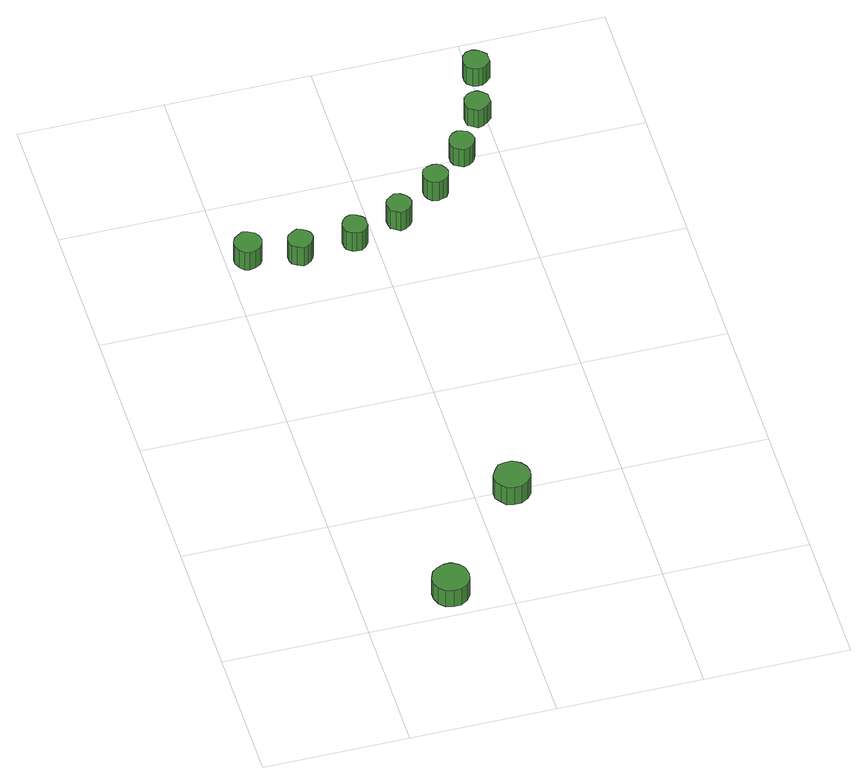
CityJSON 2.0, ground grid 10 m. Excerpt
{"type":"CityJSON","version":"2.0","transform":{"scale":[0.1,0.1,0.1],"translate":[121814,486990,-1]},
"CityObjects":{
"tree1":{"type":"SolitaryVegetationObject","attributes":{"function":"something"},"geometry":[{"type":"MultiSurface","lod":"1","boundaries":[[[0,1,2,3,4,5,6,7,8,9,10,11,12,13,14]],[[15,16,17,18,19,20,21,22,23,24,25,26,27,28,29]],[[0,29,28,1]],[[1,28,27,2]],[[2,27,26,3]],[[3,26,25,4]],[[4,25,24,5]],[[5,24,23,6]],[[6,23,22,7]],[[7,22,21,8]],[[8,21,20,9]],[[9,20,19,10]],[[10,19,18,11]],[[11,18,17,12]],[[12,17,16,13]],[[13,16,15,14]],[[14,15,29,0]]]}]},
"tree2":{"type":"SolitaryVegetationObject","attributes":{"function":"something"},"geometry":[{"type":"MultiSurface","lod":"1","boundaries":[[[30,31,32,33,34,35,36,37,38,39,40,41,42,43,44]],[[45,46,47,48,49,50,51,52,53,54,55,56,57,58,59]],[[30,59,58,31]],[[31,58,57,32]],[[32,57,56,33]],[[33,56,55,34]],[[34,55,54,35]],[[35,54,53,36]],[[36,53,52,37]],[[37,52,51,38]],[[38,51,50,39]],[[39,50,49,40]],[[40,49,48,41]],[[41,48,47,42]],[[42,47,46,43]],[[43,46,45,44]],[[44,45,59,30]]]}]},
"tree3":{"type":"SolitaryVegetationObject","attributes":{"function":"something"},"geometry":[{"type":"MultiSurface","lod":"1","boundaries":[[[60,61,62,63,64,65,66,67,68,69,70,71,72,73,74]],[[75,76,77,78,79,80,81,82,83,84,85,86,87,88,89]],[[60,89,88,61]],[[61,88,87,62]],[[62,87,86,63]],[[63,86,85,64]],[[64,85,84,65]],[[65,84,83,66]],[[66,83,82,67]],[[67,82,81,68]],[[68,81,80,69]],[[69,80,79,70]],[[70,79,78,71]],[[71,78,77,72]],[[72,77,76,73]],[[73,76,75,74]],[[74,75,89,60]]]}]},
"tree4":{"type":"SolitaryVegetationObject","attributes":{"function":"something"},"geometry":[{"type":"MultiSurface","lod":"1","boundaries":[[[90,91,92,93,94,95,96,97,98,99,100,101,102,103,104]],[[105,106,107,108,109,110,111,112,113,114,115,116,117,118,119]],[[90,119,118,91]],[[91,118,117,92]],[[92,117,116,93]],[[93,116,115,94]],[[94,115,114,95]],[[95,114,113,96]],[[96,113,112,97]],[[97,112,111,98]],[[98,111,110,99]],[[99,110,109,100]],[[100,109,108,101]],[[101,108,107,102]],[[102,107,106,103]],[[103,106,105,104]],[[104,105,119,90]]]}]},
"tree5":{"type":"SolitaryVegetationObject","attributes":{"function":"something"}},
"tree6":{"type":"SolitaryVegetationObject","attributes":{"function":"something"},"geometry":[{"type":"MultiSurface","lod":"1","boundaries":[[[120,121,122,123,124,125,126,127,128,129,130,131,132,133,134]],[[135,136,137,138,139,140,141,142,143,144,145,146,147,148,149]],[[120,149,148,121]],[[121,148,147,122]],[[122,147,146,123]],[[123,146,145,124]],[[124,145,144,125]],[[125,144,143,126]],[[126,143,142,127]],[[127,142,141,128]],[[128,141,140,129]],[[129,140,139,130]],[[130,139,138,131]],[[131,138,137,132]],[[132,137,136,133]],[[133,136,135,134]],[[134,135,149,120]]]}]},
"tree7":{"type":"SolitaryVegetationObject","attributes":{"function":"something"},"geometry":[{"type":"MultiSurface","lod":"1","boundaries":[[[150,151,152,153,154,155,156,157,158,159,160,161,162,163,164]],[[165,166,167,168,169,170,171,172,173,174,175,176,177,178,179]],[[150,179,178,151]],[[151,178,177,152]],[[152,177,176,153]],[[153,176,175,154]],[[154,175,174,155]],[[155,174,173,156]],[[156,173,172,157]],[[157,172,171,158]],[[158,171,170,159]],[[159,170,169,160]],[[160,169,168,161]],[[161,168,167,162]],[[162,167,166,163]],[[163,166,165,164]],[[164,165,179,150]]]}]},
"tree8":{"type":"SolitaryVegetationObject","attributes":{"function":"something"},"geometry":[{"type":"MultiSurface","lod":"1","boundaries":[[[180,181,182,183,184,185,186,187,188,189,190,191,192,193,194]],[[195,196,197,198,199,200,201,202,203,204,205,206,207,208,209]],[[180,209,208,181]],[[181,208,207,182]],[[182,207,206,183]],[[183,206,205,184]],[[184,205,204,185]],[[185,204,203,186]],[[186,203,202,187]],[[187,202,201,188]],[[188,201,200,189]],[[189,200,199,190]],[[190,199,198,191]],[[191,198,197,192]],[[192,197,196,193]],[[193,196,195,194]],[[194,195,209,180]]]}]},
"tree9":{"type":"SolitaryVegetationObject","attributes":{"function":"something"},"geometry":[{"type":"MultiSurface","lod":"1","boundaries":[[[210,211,212,213,214,215,216,217,218,219,220,221,222,223,224]],[[225,226,227,228,229,230,231,232,233,234,235,236,237,238,239]],[[210,239,238,211]],[[211,238,237,212]],[[212,237,236,213]],[[213,236,235,214]],[[214,235,234,215]],[[215,234,233,216]],[[216,233,232,217]],[[217,232,231,218]],[[218,231,230,219]],[[219,230,229,220]],[[220,229,228,221]],[[221,228,227,222]],[[222,227,226,223]],[[223,226,225,224]],[[224,225,239,210]]]}]},
"tree10":{"type":"SolitaryVegetationObject","attributes":{"function":"something"},"geometry":[{"type":"MultiSurface","lod":"1","boundaries":[[[240,241,242,243,244,245,246,247,248,249,250,251,252,253,254]],[[255,256,257,258,259,260,261,262,263,264,265,266,267,268,269]],[[240,269,268,241]],[[241,268,267,242]],[[242,267,266,243]],[[243,266,265,244]],[[244,265,264,245]],[[245,264,263,246]],[[246,263,262,247]],[[247,262,261,248]],[[248,261,260,249]],[[249,260,259,250]],[[250,259,258,251]],[[251,258,257,252]],[[252,257,256,253]],[[253,256,255,254]],[[254,255,269,240]]]}]},
"tree11":{"type":"SolitaryVegetationObject","attributes":{"function":"something"},"geometry":[{"type":"MultiSurface","lod":"1","boundaries":[[[270,271,272,273,274,275,276,277,278,279,280,281,282,283,284]],[[285,286,287,288,289,290,291,292,293,294,295,296,297,298,299]],[[270,299,298,271]],[[271,298,297,272]],[[272,297,296,273]],[[273,296,295,274]],[[274,295,294,275]],[[275,294,293,276]],[[276,293,292,277]],[[277,292,291,278]],[[278,291,290,279]],[[279,290,289,280]],[[280,289,288,281]],[[281,288,287,282]],[[282,287,286,283]],[[283,286,285,284]],[[284,285,299,270]]]}]}
},
"vertices":[
[74,20,22],[73,26,22],[70,30,22],[65,33,22],[60,33,22],[55,31,22],[51,28,22],[49,23,22],[49,18,22],[51,13,22],[55,9,22],[60,8,22],[65,8,22],[70,11,22],[73,15,22],[73,15,7],[70,11,7],[65,8,7],[60,8,7],[55,9,7],[51,13,7],[49,18,7],[49,23,7],[51,28,7],[55,31,7],[60,33,7],[65,33,7],[70,30,7],[73,26,7],[74,20,7],
[24,348,25],[23,352,25],[21,355,25],[17,357,25],[13,358,25],[10,356,25],[7,354,25],[5,350,25],[5,346,25],[7,342,25],[10,339,25],[13,338,25],[17,339,25],[21,341,25],[23,344,25],[23,344,9],[21,341,9],[17,339,9],[13,338,9],[10,339,9],[7,342,9],[5,346,9],[5,350,9],[7,354,9],[10,356,9],[13,358,9],[17,357,9],[21,355,9],[23,352,9],[24,348,9],
[57,341,26],[56,345,26],[54,347,26],[51,349,26],[48,350,26],[44,348,26],[41,346,26],[40,343,26],[40,339,26],[41,336,26],[44,334,26],[48,332,26],[51,333,26],[54,335,26],[56,338,26],[56,338,9],[54,335,9],[51,333,9],[48,332,9],[44,334,9],[41,336,9],[40,339,9],[40,343,9],[41,346,9],[44,348,9],[48,350,9],[51,349,9],[54,347,9],[56,345,9],[57,341,9],
[137,98,24],[136,103,24],[133,107,24],[128,110,24],[123,110,24],[118,109,24],[115,105,24],[112,100,24],[112,95,24],[115,91,24],[118,87,24],[123,86,24],[128,86,24],[133,89,24],[136,93,24],[136,93,8],[133,89,8],[128,86,8],[123,86,8],[118,87,8],[115,91,8],[112,95,8],[112,100,8],[115,105,8],[118,109,8],[123,110,8],[128,110,8],[133,107,8],[136,103,8],[137,98,8],
[94,344,26],[94,348,26],[92,350,26],[89,352,26],[85,353,26],[82,352,26],[79,349,26],[78,346,26],[78,342,26],[79,339,26],[82,337,26],[85,336,26],[89,336,26],[92,338,26],[94,341,26],[94,341,9],[92,338,9],[89,336,9],[85,336,9],[82,337,9],[79,339,9],[78,342,9],[78,346,9],[79,349,9],[82,352,9],[85,353,9],[89,352,9],[92,350,9],[94,348,9],[94,344,9],
[128,355,26],[127,358,26],[125,361,26],[122,363,26],[118,364,26],[115,362,26],[112,360,26],[111,357,26],[111,353,26],[112,350,26],[115,348,26],[118,346,26],[122,347,26],[125,349,26],[127,352,26],[127,352,9],[125,349,9],[122,347,9],[118,346,9],[115,348,9],[112,350,9],[111,353,9],[111,357,9],[112,360,9],[115,362,9],[118,364,9],[122,363,9],[125,361,9],[127,358,9],[128,355,9],
[158,374,27],[157,377,27],[155,380,27],[152,382,27],[149,382,27],[145,381,27],[142,379,27],[141,376,27],[141,372,27],[142,369,27],[145,366,27],[149,365,27],[152,366,27],[155,367,27],[157,370,27],[157,370,10],[155,367,10],[152,366,10],[149,365,10],[145,366,10],[142,369,10],[141,372,10],[141,376,10],[142,379,10],[145,381,10],[149,382,10],[152,382,10],[155,380,10],[157,377,10],[158,374,10],
[183,399,26],[182,403,26],[180,406,26],[177,407,26],[173,408,26],[170,407,26],[167,404,26],[166,401,26],[166,397,26],[167,394,26],[170,392,26],[173,390,26],[177,391,26],[180,393,26],[182,396,26],[182,396,10],[180,393,10],[177,391,10],[173,390,10],[170,392,10],[167,394,10],[166,397,10],[166,401,10],[167,404,10],[170,407,10],[173,408,10],[177,407,10],[180,406,10],[182,403,10],[183,399,10],
[202,431,26],[202,435,26],[199,438,26],[196,440,26],[192,440,26],[189,439,26],[186,436,26],[185,433,26],[185,429,26],[186,426,26],[189,424,26],[192,422,26],[196,423,26],[199,425,26],[202,428,26],[202,428,10],[199,425,10],[196,423,10],[192,422,10],[189,424,10],[186,426,10],[185,429,10],[185,433,10],[186,436,10],[189,439,10],[192,440,10],[196,440,10],[199,438,10],[202,435,10],[202,431,10],
[211,467,27],[211,470,27],[208,473,27],[205,475,27],[202,476,27],[198,475,27],[195,472,27],[194,469,27],[194,465,27],[195,462,27],[198,459,27],[202,458,27],[205,458,27],[208,460,27],[211,463,27],[211,463,11],[208,460,11],[205,458,11],[202,458,11],[198,459,11],[195,462,11],[194,465,11],[194,469,11],[195,472,11],[198,475,11],[202,476,11],[205,475,11],[208,473,11],[211,470,11],[211,467,11]
]}
